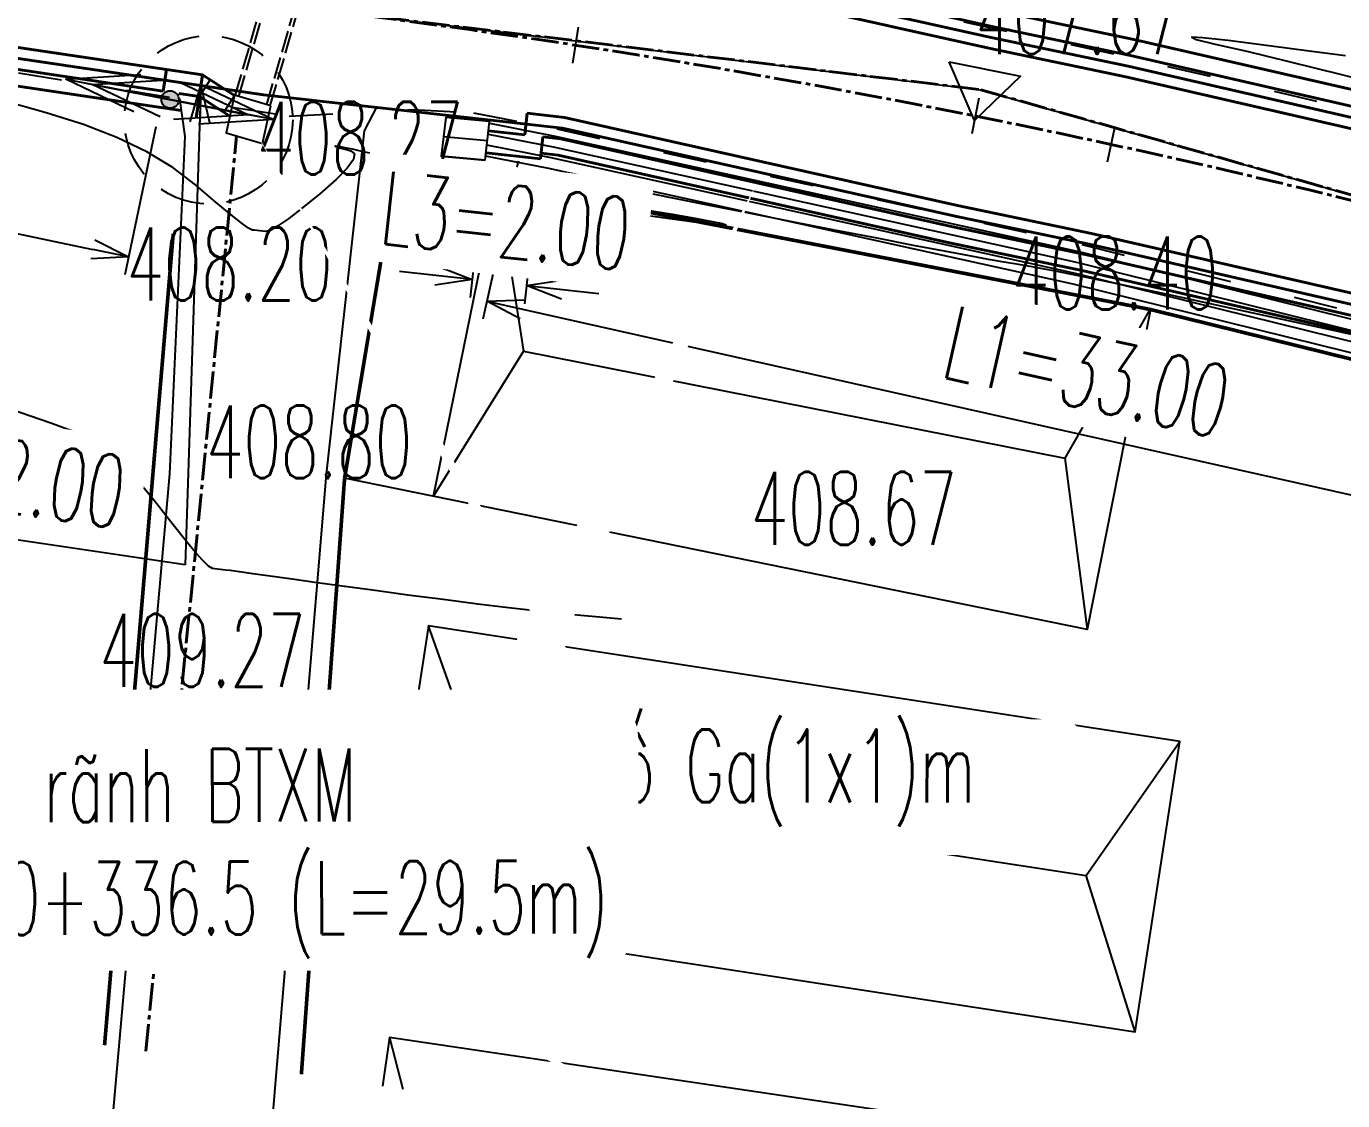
# Model space of a CAD drawing. Header units: centimetres. Extents: x 556321 to 560034, y 1839250 to 1840516.
# Drawn here: x 556662.2 to 556698.32, y 1839328.4 to 1839357.88 of the extents above; entities that cross this region are included whole.
import ezdxf
from ezdxf.enums import TextEntityAlignment as Align

# ---------------------------------------------------------------- set-up
doc = ezdxf.new("R2010")
doc.units = ezdxf.units.CM
doc.header["$MEASUREMENT"] = 0
doc.set_wipeout_variables(frame=1)
for name, pattern in [('ACAD_ISO02W100', [15, 12, -3]), ('ACAD_ISO03W100', [30, 12, -18]), ('CENTER2', [1.125, 0.75, -0.125, 0.125, -0.125]), ('HIDDEN', [0.375, 0.25, -0.125])]:
    doc.linetypes.add(name, pattern=pattern)
for name, color, linetype in [('4', 21, 'Continuous'), ('bo via', 23, 'Continuous'), ('bovia', 1, 'Continuous'), ('CAO DO AN', 6, 'Continuous'), ('cao do Hien Trang', 6, 'Continuous'), ('cao do3', 2, 'Continuous'), ('Duong nhua Cu', 33, 'Continuous'), ('H1_DongMuc_Con', 3, 'Continuous'), ('Line1', 40, 'Continuous'), ('pha1', 4, 'Continuous'), ('SH1', 4, 'Continuous'), ('T', 20, 'Continuous'), ('ThongSoTuyen_TuyenPDP', 7, 'Continuous'), ('TUYEN', 7, 'Continuous'), ('vuot', 7, 'Continuous')]:
    doc.layers.add(name, color=color, linetype=linetype)
doc.styles.add('2D', font='vnsimple.shx', dxfattribs={"width": 0.6})
doc.styles.add('CHUSO', font='Vnsimple.shx', dxfattribs={"width": 0.7})
doc.styles.get("Standard").update_dxf_attribs({"font": 'Vnsimple.shx', "width": 0.7, "height": 2})
doc.linetypes.add('FENCELINE2', pattern='A,0.25,-0.1,[132,ltypeshp.shx,S=0.1,R=0,X=-0.1,Y=0],-0.1,1', length=1.45)
doc.dimstyles.new('D1000', dxfattribs={"dimtxt": 2, "dimasz": 1, "dimexe": 0.5, "dimexo": 1, "dimgap": 0.7, "dimtad": 1, "dimzin": 0, "dimdsep": 46, "dimtxsty": '2D', "dimblk": 'OPEN30', "dimcen": 0, "dimdle": 0.7, "dimclrd": 7, "dimclre": 7, "dimclrt": 3, "dimadec": 0, "dimazin": 2, "dimtfac": 0.347826, "dimtix": 1, "dimtofl": 0, "dimtmove": 0, "dimatfit": 3, "dimldrblk": 'OPEN30', "dimfxl": 0, "dimtolj": 1, "dimtzin": 0, "dimarcsym": 0})
doc.dimstyles.new('D1000 bv', dxfattribs={"dimtxt": 2, "dimasz": 1, "dimexe": 0.5, "dimexo": 1, "dimgap": 0.7, "dimtad": 1, "dimzin": 0, "dimdsep": 46, "dimtxsty": '2D', "dimblk": 'OPEN30', "dimcen": 0, "dimdle": 0.7, "dimclrd": 7, "dimclre": 7, "dimclrt": 3, "dimadec": 0, "dimazin": 2, "dimtfac": 0.347826, "dimtix": 1, "dimtofl": 0, "dimtmove": 0, "dimatfit": 3, "dimldrblk": 'OPEN30', "dimfxl": 0, "dimtolj": 1, "dimtzin": 0, "dimarcsym": 0})
doc.dimstyles.new('D1000 bv2', dxfattribs={"dimtxt": 2, "dimasz": 1, "dimexe": 0.5, "dimexo": 1, "dimgap": 0.7, "dimtad": 1, "dimzin": 0, "dimdsep": 46, "dimtxsty": '2D', "dimblk": 'OPEN30', "dimcen": 0, "dimdle": 0.7, "dimclrd": 7, "dimclre": 7, "dimclrt": 3, "dimadec": 0, "dimazin": 2, "dimtfac": 0.347826, "dimtix": 1, "dimtofl": 0, "dimtmove": 0, "dimatfit": 3, "dimldrblk": 'OPEN30', "dimfxl": 0, "dimtolj": 1, "dimtzin": 0, "dimarcsym": 0})
doc.dimstyles.get("Standard").update_dxf_attribs({"dimtxt": 0.18, "dimasz": 0.18, "dimexe": 0.18, "dimexo": 0.0625, "dimgap": 0.09, "dimtad": 0, "dimtih": 1, "dimtoh": 1, "dimdec": 4, "dimzin": 0, "dimdsep": 46, "dimtxsty": 'Standard', "dimcen": 0.09, "dimadec": 0, "dimazin": 0, "dimtfac": 1, "dimtdec": 4, "dimtofl": 0, "dimtmove": 0, "dimatfit": 3, "dimfxl": 0, "dimtolj": 1, "dimtzin": 0, "dimarcsym": 0})

# ---------------------------------------------------------------- blocks, each defined once
blk = doc.blocks.new('A$C38E715D4')
at = {"layer": 'Line1', "lineweight": -2}
blk.add_lwpolyline([(-0.714, 17.25), (-3.24, 0.488), (3.24, -0.488), (5.767, 16.273)], close=True, dxfattribs=at)
at = {"layer": 'Line1', "color": 9, "lineweight": -2}
for points in [[(5.767, 16.273), (-0.714, 17.25)], [(-0.714, 17.25), (2.263, 15.012), (5.767, 16.273)], [(2.263, 15.012), (0.24, 1.59)], [(-3.24, 0.488), (0.24, 1.59), (3.24, -0.488)]]:
    blk.add_lwpolyline(points, dxfattribs=at)
blk = doc.blocks.new('A$C2DA21C62')
at = {"layer": 'Line1', "lineweight": -2}
blk.add_lwpolyline([(-4.628, -2.382), (-8.166, 4.494), (-0.147, 8.621), (3.391, 1.745)], close=True, dxfattribs=at)
for points in [[(-0.147, 8.621), (0.61, 4.662), (3.391, 1.745)], [(-8.166, 4.494), (-5.462, 1.538), (-4.628, -2.382)], [(0.61, 4.662), (-5.462, 1.538)]]:
    blk.add_lwpolyline(points, dxfattribs=at)
blk = doc.blocks.new('_Open30')
at = {"color": 0, "linetype": 'ByBlock', "lineweight": -2}
for p, q in [((-1, 0.268), (0, 0)), ((0, 0), (-1, -0.268)), ((0, 0), (-1, 0))]:
    blk.add_line(p, q, dxfattribs=at)
blk = doc.blocks.new('*D86')
at = {"layer": 'bo via', "color": 7, "lineweight": -2, "transparency": 16777216}
for p, q in [((556642.262, 1839360.066), (556641.408, 1839356.008)), ((556642.49, 1839356.291), (556664.022, 1839351.761)), ((556665.752, 1839355.124), (556664.898, 1839351.066))]:
    blk.add_line(p, q, dxfattribs=at)
at = {"layer": 'Defpoints', "color": 0, "lineweight": -2, "transparency": 16777216}
for p in [(556642.468, 1839361.045, 427.443), (556665.958, 1839356.103, 427.443), (556665.001, 1839351.555)]:
    blk.add_point(p, dxfattribs=at)
at = {"layer": 'bo via', "color": 7, "lineweight": -2, "transparency": 16777216}
for p, rotation in [((556641.511, 1839356.497), 168.118743052706), ((556665.001, 1839351.555), 348.118743052706)]:
    blk.add_blockref('_Open30', p, dxfattribs=dict(at, rotation=rotation))
at = {"layer": 'bo via', "color": 3, "transparency": 16777216, "insert": (556653.606, 1839355.69), "char_height": 2, "attachment_point": 5, "rotation": 348.1187, "style": '2D', "bg_fill": 3, "box_fill_scale": 1.25, "bg_fill_color": 256, "bg_fill_true_color": 13158600, "bg_fill_transparency": 0}
blk.add_mtext('\\A1;L1=24.00', dxfattribs=at)
blk = doc.blocks.new('*D87')
at = {"layer": 'bo via', "color": 7, "lineweight": -2, "transparency": 16777216}
for p, q in [((556675.695, 1839354.184), (556674.724, 1839349.849)), ((556675.809, 1839350.119), (556706.058, 1839343.342)), ((556707.896, 1839346.971), (556706.925, 1839342.636))]:
    blk.add_line(p, q, dxfattribs=at)
at = {"layer": 'Defpoints', "color": 0, "lineweight": -2, "transparency": 16777216}
for p in [(556675.914, 1839355.16, 427.443), (556708.114, 1839347.946, 427.443), (556707.034, 1839343.124)]:
    blk.add_point(p, dxfattribs=at)
at = {"layer": 'bo via', "color": 7, "lineweight": -2, "transparency": 16777216}
for p, rotation in [((556674.834, 1839350.337), 167.3730877439653), ((556707.034, 1839343.124), 347.3730877439652)]:
    blk.add_blockref('_Open30', p, dxfattribs=dict(at, rotation=rotation))
at = {"layer": 'bo via', "color": 3, "transparency": 16777216, "insert": (556691.305, 1839348.389), "char_height": 2, "attachment_point": 5, "rotation": 347.3731, "style": '2D', "bg_fill": 3, "box_fill_scale": 1.25, "bg_fill_color": 256, "bg_fill_true_color": 13158600, "bg_fill_transparency": 0}
blk.add_mtext('\\A1;L1=33.00', dxfattribs=at)
blk = doc.blocks.new('*D46')
at = {"layer": 'bo via', "color": 7, "lineweight": -2, "transparency": 16777216}
for p, q in [((556674.705, 1839353.42), (556674.373, 1839350.436)), ((556676.195, 1839353.254), (556675.864, 1839350.27)), ((556673.434, 1839351.043), (556672.44, 1839351.154)), ((556676.913, 1839350.657), (556677.907, 1839350.546))]:
    blk.add_line(p, q, dxfattribs=at)
for p, rotation in [((556674.428, 1839350.933), 353.6621825499839), ((556675.919, 1839350.767), 173.6621825499839)]:
    blk.add_blockref('_Open30', p, dxfattribs=dict(at, rotation=rotation))
at = {"layer": 'bo via', "color": 3, "transparency": 16777216, "insert": (556675.361, 1839352.54), "char_height": 2, "attachment_point": 5, "rotation": 353.6622, "style": '2D', "bg_fill": 3, "box_fill_scale": 1.25, "bg_fill_color": 256, "bg_fill_true_color": 13158600, "bg_fill_transparency": 0}
blk.add_mtext('\\A1;L3=2.00', dxfattribs=at)
at = {"layer": 'Defpoints', "color": 0, "lineweight": -2, "transparency": 16777216}
for p in [(556674.815, 1839354.414, 427.443), (556676.306, 1839354.248, 427.443), (556674.428, 1839350.933)]:
    blk.add_point(p, dxfattribs=at)
blk = doc.blocks.new('A$C60531E53')
at = {"layer": '4'}
blk.add_hatch(color=256, dxfattribs=at).paths.add_polyline_path([(-0.24, 0, 1), (0.24, 0, 1)])
blk.add_circle((0, 0), 0.24, dxfattribs=at)
for points in [[(-2.897, 0), (1.221, 0)], [(-2.192, 0), (1.926, 0)], [(2.174, 0), (-1.944, 0)], [(2.917, 0), (-1.2, 0)]]:
    blk.add_leader(points, dimstyle='Standard', override={"dimasz": 2, "dimgap": 0.09, "dimtad": 0, "dimldrblk": 'Open30'}, dxfattribs=at)

msp = doc.modelspace()

# ---------------------------------------------------------------- linework, layer by layer
at = {"layer": 'bovia', "color": 6, "lineweight": 40, "elevation": 427.443}
for points in [[(556666.859, 1839355.362), (556667.035, 1839356.549)], [(556667.035, 1839356.549), (556667.914, 1839355.986)], [(556666.947, 1839355.956), (556667.786, 1839355.418)]]:
    msp.add_lwpolyline(points, dxfattribs=at)
at = {"layer": 'cao do Hien Trang', "color": 3, "lineweight": -2}
for centre in [(556688.545, 1839357.814, 407.663), (556677.281, 1839357.495, 407.617), (556692.036, 1839357.121, 407.665), (556693.389, 1839357.382, 407.862), (556667.913, 1839355.991, 407.7), (556688.383, 1839356.142, 407.71), (556666.144, 1839355.872, 407.71), (556668.912, 1839355.695, 407.704), (556669.411, 1839355.417, 407.681), (556672.797, 1839355.595, 407.543), (556673.707, 1839355.38, 407.604), (556674.472, 1839355.511, 407.563), (556674.91, 1839355.272, 407.619), (556671.465, 1839355.013, 407.604), (556671.624, 1839355.161, 407.597), (556676.752, 1839355.065, 407.57), (556666.548, 1839354.861, 407.729), (556668.681, 1839354.665, 407.689), (556676.687, 1839354.807, 407.549), (556673.583, 1839354.315, 407.653), (556676.553, 1839354.304, 407.231), (556691.902, 1839354.383, 407.749), (556671.682, 1839353.969, 407.934), (556672.325, 1839353.813, 408.275), (556675.115, 1839353.589, 408.335), (556687.191, 1839352.714, 407.662), (556691.159, 1839351.89, 407.682), (556691.083, 1839351.331, 407.355), (556690.939, 1839350.825, 408.332), (556693.039, 1839350.111, 408.403), (556670.931, 1839345.478, 408.795), (556668.003, 1839339.755, 409.267)]:
    msp.add_circle(centre, 0, dxfattribs=at)
at = {"layer": 'cao do3', "color": 6, "lineweight": -2}
for centre in [(556668.747, 1839350.358, 408.2), (556685.872, 1839343.657, 408.673), (556667.519, 1839340.202, 409.29)]:
    msp.add_circle(centre, 0, dxfattribs=at)
at = {"layer": 'Duong nhua Cu', "color": 8, "linetype": 'ACAD_ISO03W100', "ltscale": 0.1, "elevation": 428.165}
msp.add_lwpolyline([(556847.581, 1839318.466), (556830.275, 1839324.66), (556817.609, 1839329.137), (556807.012, 1839332.645), (556804.384, 1839333.204), (556799.415, 1839334.255), (556793.927, 1839335.082), (556781.749, 1839336.609), (556768.117, 1839338.232), (556755.498, 1839340.275), (556743.15, 1839342.996), (556724.955, 1839348.677), (556709.293, 1839353.08), (556692.036, 1839357.121), (556677.275, 1839360.246), (556669.764, 1839360.91), (556661.147, 1839361.9), (556653.729, 1839363.878), (556643.355, 1839366.437), (556629.167, 1839368.872), (556612.523, 1839370.765)], dxfattribs=at)
at = {"layer": 'H1_DongMuc_Con', "color": 8, "lineweight": -2}
for points, elevation in [([(556698.396, 1839357.069), (556697.473, 1839357.19), (556696.288, 1839357.349), (556695.175, 1839357.493), (556694.472, 1839357.569), (556694.178, 1839357.579), (556694.293, 1839357.52), (556694.816, 1839357.394), (556695.687, 1839357.195), (556696.841, 1839356.917), (556698.28, 1839356.56), (556700.003, 1839356.124)], 408), ([(556700.481, 1839349.007), (556698.017, 1839349.543), (556695.524, 1839350.085), (556693.52, 1839350.518), (556692.004, 1839350.842), (556690.978, 1839351.057), (556690.44, 1839351.163), (556690.132, 1839351.217), (556689.793, 1839351.277), (556689.425, 1839351.342), (556689.026, 1839351.412), (556688.597, 1839351.487), (556688.073, 1839351.582), (556687.388, 1839351.71), (556686.544, 1839351.87), (556685.54, 1839352.064), (556684.376, 1839352.29), (556683.165, 1839352.527), (556682.021, 1839352.753), (556680.945, 1839352.967), (556679.935, 1839353.17), (556678.992, 1839353.361), (556678.083, 1839353.539), (556677.173, 1839353.703), (556676.262, 1839353.852), (556675.352, 1839353.988), (556674.44, 1839354.109), (556673.62, 1839354.21), (556672.98, 1839354.283), (556672.523, 1839354.329), (556672.247, 1839354.347), (556672.153, 1839354.338), (556672.12, 1839354.324), (556672.029, 1839354.327), (556671.881, 1839354.349), (556671.674, 1839354.389), (556671.409, 1839354.447), (556671.144, 1839354.506), (556670.938, 1839354.55), (556670.79, 1839354.58), (556670.701, 1839354.595), (556670.671, 1839354.595), (556670.687, 1839354.584), (556670.738, 1839354.565), (556670.824, 1839354.539), (556670.945, 1839354.506), (556671.101, 1839354.466), (556671.206, 1839354.383), (556671.173, 1839354.225), (556671.004, 1839353.989), (556670.697, 1839353.677), (556670.253, 1839353.289), (556669.784, 1839352.905), (556669.4, 1839352.61), (556669.101, 1839352.402), (556668.888, 1839352.281), (556668.761, 1839352.247), (556668.679, 1839352.257), (556668.602, 1839352.266), (556668.53, 1839352.275), (556668.464, 1839352.283), (556668.403, 1839352.29), (556668.294, 1839352.346), (556668.083, 1839352.498), (556667.77, 1839352.747), (556667.356, 1839353.093), (556666.84, 1839353.535), (556666.223, 1839354.007), (556665.504, 1839354.439), (556664.685, 1839354.833), (556663.765, 1839355.188), (556662.744, 1839355.504), (556661.735, 1839355.791)], 408), ([(556679.875, 1839352.733), (556680.541, 1839352.617), (556681.016, 1839352.528), (556681.3, 1839352.466), (556681.392, 1839352.431), (556681.293, 1839352.425), (556681.004, 1839352.451), (556680.524, 1839352.509), (556679.854, 1839352.599), (556678.993, 1839352.721), (556678.108, 1839352.851), (556677.366, 1839352.966), (556676.767, 1839353.066), (556676.309, 1839353.151), (556675.995, 1839353.22), (556675.777, 1839353.279), (556675.608, 1839353.333), (556675.489, 1839353.38), (556675.419, 1839353.422), (556675.4, 1839353.457), (556675.428, 1839353.482), (556675.505, 1839353.488), (556675.63, 1839353.477), (556675.802, 1839353.448), (556676.023, 1839353.402), (556676.338, 1839353.336), (556676.795, 1839353.251), (556677.394, 1839353.146), (556678.134, 1839353.02), (556679.017, 1839352.875), (556679.875, 1839352.733)], 409), ([(556678.53, 1839341.616), (556676.808, 1839341.771), (556676.173, 1839341.84), (556675.433, 1839341.926), (556674.588, 1839342.029), (556673.637, 1839342.15), (556672.669, 1839342.276), (556671.77, 1839342.395), (556670.94, 1839342.506), (556670.18, 1839342.61), (556669.49, 1839342.707), (556668.892, 1839342.792), (556668.41, 1839342.859), (556668.044, 1839342.91), (556667.795, 1839342.945), (556667.661, 1839342.962), (556667.587, 1839342.971), (556667.514, 1839342.98), (556667.442, 1839342.989), (556667.372, 1839342.997), (556667.304, 1839343.005), (556667.201, 1839343.067), (556667.029, 1839343.235), (556666.786, 1839343.509), (556666.473, 1839343.891), (556666.09, 1839344.378), (556665.708, 1839344.866), (556665.398, 1839345.247), (556665.159, 1839345.52), (556664.992, 1839345.687), (556664.897, 1839345.747), (556664.845, 1839345.764), (556664.81, 1839345.803), (556664.79, 1839345.864), (556664.787, 1839345.947), (556664.8, 1839346.052), (556664.695, 1839346.198), (556664.338, 1839346.403), (556663.73, 1839346.667), (556662.871, 1839346.991), (556661.76, 1839347.375)], 409)]:
    msp.add_lwpolyline(points, dxfattribs=dict(at, elevation=elevation))
at = {"layer": 'Line1', "linetype": 'ACAD_ISO02W100', "lineweight": -2, "ltscale": 0.05, "elevation": 407.704}
for points in [[(556667.933, 1839355.983), (556670.108, 1839363.482)], [(556668.029, 1839355.955), (556670.204, 1839363.454)], [(556668.797, 1839355.732), (556670.973, 1839363.231)], [(556668.893, 1839355.704), (556671.069, 1839363.203)]]:
    msp.add_lwpolyline(points, dxfattribs=at)
at = {"layer": 'Line1', "linetype": 'FENCELINE2', "lineweight": -2, "const_width": 0.1}
msp.add_lwpolyline([(556664.346, 1839329.922), (556666.23, 1839352.188)], dxfattribs=at)
at = {"layer": 'Line1', "linetype": 'FENCELINE2', "lineweight": -2, "const_width": 0.1, "elevation": 408.403}
msp.add_lwpolyline([(556670.931, 1839345.478), (556669.746, 1839329.125)], dxfattribs=at)
at = {"layer": 'Line1', "lineweight": -2}
for points in [[(556690.649, 1839326.042), (556690.844, 1839327.359), (556672.167, 1839330.133), (556671.969, 1839328.798)], [(556672.167, 1839330.133), (556672.533, 1839328.714)]]:
    msp.add_lwpolyline(points, dxfattribs=at)
at = {"layer": 'pha1', "color": 8, "linetype": 'ACAD_ISO03W100', "ltscale": 0.1, "elevation": 413.955}
msp.add_lwpolyline([(556612.067, 1839365.417), (556642.71, 1839361.325), (556652.246, 1839358.664), (556659.021, 1839357.074), (556669.411, 1839355.417), (556672.797, 1839355.595), (556674.472, 1839355.511), (556676.752, 1839355.065), (556691.159, 1839351.89), (556708.029, 1839347.709), (556724.163, 1839343.274), (556742.319, 1839338.138)], dxfattribs=at)
at = {"layer": 'SH1'}
for points, elevation in [([(556668.912, 1839355.695), (556667.913, 1839355.991), (556667.681, 1839354.961), (556668.681, 1839354.665)], 407.704), ([(556674.787, 1839354.207), (556674.91, 1839355.272), (556673.707, 1839355.38), (556673.583, 1839354.315)], 407.668)]:
    msp.add_lwpolyline(points, close=True, dxfattribs=dict(at, elevation=elevation))
for points, elevation in [([(556666.403, 1839355.897), (556666.548, 1839354.861), (556666.124, 1839345.601), (556664.436, 1839326.494)], 413.955), ([(556671.812, 1839355.678), (556671.465, 1839355.013), (556670.423, 1839345.594), (556668.798, 1839326.109)], 413.955), ([(556674.91, 1839355.272), (556673.707, 1839355.38)], 407.619), ([(556674.848, 1839354.74), (556673.645, 1839354.848)], 407.668), ([(556674.787, 1839354.207), (556673.583, 1839354.315)], 407.668), ([(556693.039, 1839350.111), (556691.301, 1839341.325), (556670.931, 1839345.478)], 408.403)]:
    msp.add_lwpolyline(points, dxfattribs=dict(at, elevation=elevation))
at = {"layer": 'SH1', "color": 8}
for points, elevation in [([(556674.869, 1839354.924), (556676.65, 1839354.575), (556691.045, 1839351.403), (556703.699, 1839348.267)], 413.955), ([(556674.91, 1839355.221), (556676.711, 1839354.869), (556691.113, 1839351.696), (556703.767, 1839348.559)], 413.955), ([(556674.829, 1839354.626), (556676.589, 1839354.282), (556690.976, 1839351.111), (556703.632, 1839347.975)], 413.955), ([(556674.788, 1839354.328), (556676.528, 1839353.988), (556690.908, 1839350.819), (556703.564, 1839347.682)], 413.955), ([(556675.115, 1839353.589), (556673.361, 1839344.983)], 408.335), ([(556675.115, 1839353.589), (556675.843, 1839348.969), (556673.361, 1839344.983)], 408.335), ([(556693.023, 1839350.114), (556690.693, 1839346.032), (556691.301, 1839341.325)], 408.795), ([(556675.843, 1839348.969), (556690.693, 1839346.032)], 408.335)]:
    msp.add_lwpolyline(points, dxfattribs=dict(at, elevation=elevation))
at = {"layer": 'SH1', "linetype": 'FENCELINE2', "const_width": 0.1}
for points, elevation in [([(556670.931, 1839345.478), (556672.325, 1839353.813), (556675.115, 1839353.589), (556693.039, 1839350.111)], 408.795), ([(556693.039, 1839350.111), (556704.05, 1839347.39), (556703.416, 1839344.569)], 408.014)]:
    msp.add_lwpolyline(points, dxfattribs=dict(at, elevation=elevation))
at = {"layer": 'T', "color": 1}
msp.add_lwpolyline([(556388.408, 1839317.599), (556403.986, 1839332.631), (556472.72, 1839349.14), (556519.75, 1839361.664), (556517.452, 1839368.292), (556560.389, 1839375.162), (556643.107, 1839363.648), (556660.645, 1839359.496), (556688.383, 1839356.142), (556756.278, 1839336.863), (556804.054, 1839331.131), (556881.354, 1839303.291), (557029.175, 1839304.134), (557099.454, 1839316.088), (557130.492, 1839330.985), (557171.272, 1839347.297), (557196.284, 1839372.702), (557244.813, 1839317.637)], dxfattribs=at)
at = {"layer": 'TUYEN', "color": 2, "lineweight": -2}
for p, q in [((556677.338, 1839357.86), (556677.186, 1839356.871)), ((556692.065, 1839355.131), (556691.852, 1839354.154))]:
    msp.add_line(p, q, dxfattribs=at)
at = {"layer": 'TUYEN', "color": 1, "lineweight": -2}
msp.add_line((556688.337, 1839355.912), (556688.14, 1839354.931), dxfattribs=at)
at = {"layer": 'TUYEN', "color": 3, "linetype": 'CENTER2', "lineweight": 40}
msp.add_lwpolyline([(556388.408, 1839317.599), (556396.537, 1839325.444, -0.133754), (556414.05, 1839335.049), (556472.72, 1839349.14), (556519.75, 1839361.665), (556517.452, 1839368.292), (556543.403, 1839372.445, -0.074376), (556577.426, 1839372.791), (556636.106, 1839364.623, -0.023548), (556649.985, 1839362.02), (556652.452, 1839361.436, 0.028044), (556669.004, 1839358.486), (556669.719, 1839358.399, -0.039107), (556706.468, 1839351.007), (556738.083, 1839342.029, 0.039343), (556775.057, 1839334.61), (556793.899, 1839332.35, -0.056639), (556813.677, 1839327.666), (556851.289, 1839314.119, 0.088078)], format="xyb", dxfattribs=at)
at = {"layer": 'TUYEN', "color": 1, "lineweight": 40, "elevation": 427.443}
msp.add_lwpolyline([(556666.947, 1839355.956), (556666.383, 1839356.04)], dxfattribs=at)
at = {"layer": 'TUYEN', "color": 3, "linetype": 'CENTER2', "lineweight": 40, "elevation": 413.84}
msp.add_lwpolyline([(556665.478, 1839329.755), (556667.97, 1839354.876)], dxfattribs=at)
at = {"layer": 'vuot'}
for points, elevation in [([(556666.947, 1839355.956), (556667.242, 1839356.416)], 427.443), ([(556666.947, 1839355.956), (556667.242, 1839356.416)], 427.443), ([(556667.914, 1839355.986), (556667.618, 1839355.525)], 407.704), ([(556667.914, 1839355.986), (556667.618, 1839355.525)], 407.704)]:
    msp.add_lwpolyline(points, dxfattribs=dict(at, elevation=elevation))

# ---------------------------------------------------------------- block references
at = {"layer": '4', "rotation": 169.009288560478}
msp.add_blockref('A$C60531E53', (556666.144, 1839355.872, 407.71), dxfattribs=at)
at = {"layer": 'Line1', "lineweight": -2, "rotation": 324.2096980424449}
msp.add_blockref('A$C2DA21C62', (556656.943, 1839336.576), dxfattribs=at)
at = {"layer": 'SH1', "lineweight": -2, "xscale": 1.230321545087749, "yscale": 1.230321545087749, "zscale": 1.230321545087749, "rotation": 89.83576125967434}
msp.add_blockref('A$C38E715D4', (556693.233, 1839334.275), dxfattribs=at)

# ---------------------------------------------------------------- texts
at = {"layer": 'CAO DO AN', "color": 6, "lineweight": -2, "width": 0.6}
for s, p in [('407.67', (556688.235, 1839357.121, 820.833)), ('408.27', (556668.524, 1839353.813, 821.443)), ('408.20', (556664.946, 1839350.357, 821.369)), ('408.40', (556689.238, 1839350.111, 821.572))]:
    msp.add_text(s, height=2, dxfattribs=at).set_placement(p)
at = {"layer": 'cao do3', "color": 6, "lineweight": -2, "width": 0.6}
for s, p in [('408.80', (556667.13, 1839345.478, 821.964)), ('408.67', (556682.071, 1839343.657, 821.841)), ('409.27', (556664.202, 1839339.755, 822.436))]:
    msp.add_text(s, height=2, dxfattribs=at).set_placement(p)

# ---------------------------------------------------------------- next in the draw order: texts
at = {"layer": 'bo via', "color": 3, "insert": (556661.505, 1839345.574), "char_height": 2, "attachment_point": 5, "rotation": 351.5519, "style": '2D', "bg_fill": 3, "box_fill_scale": 1.25, "bg_fill_color": 256, "bg_fill_true_color": 13158600, "bg_fill_transparency": 0}
msp.add_mtext('\\A1;L2=2.00', dxfattribs=at)

# ---------------------------------------------------------------- next in the draw order: dimensions: what is measured, and where the dimension line sits
at = {"layer": 'bo via'}
dim = msp.add_aligned_dim(p1=(556642.468, 1839361.045, 427.443), p2=(556665.958, 1839356.103, 427.443), distance=-4.647, dimstyle='D1000 bv', override={"dimpost": 'L1=<>'}, dxfattribs=at)
dim.commit()
dim.dimension.update_dxf_attribs({"geometry": '*D86', "text_midpoint": (556653.606, 1839355.69)})

# ---------------------------------------------------------------- next in the draw order: wipeouts: each hides what was drawn before it
at = {"color": 8, "linetype": 'ByBlock'}
msp.add_wipeout([(556668.281, 1839355.323), (556677.731, 1839338.861), (556677.236, 1839338.861), (556677.149, 1839338.853), (556677.083, 1839338.837), (556677.029, 1839338.816), (556676.97, 1839338.784), (556676.923, 1839338.75), (556676.883, 1839338.714), (556676.831, 1839338.653), (556676.794, 1839338.594), (556676.762, 1839338.517), (556676.749, 1839338.474), (556676.739, 1839338.413), (556676.736, 1839338.361), (556676.736, 1839335.641), (556676.744, 1839335.556), (556676.757, 1839335.5), (556676.777, 1839335.443), (556676.817, 1839335.368), (556676.859, 1839335.312), (556676.911, 1839335.261), (556676.996, 1839335.202), (556677.077, 1839335.167), (556677.162, 1839335.146), (556677.236, 1839335.141), (556690.623, 1839335.141), (556690.674, 1839335.143), (556690.74, 1839335.155), (556690.799, 1839335.173), (556690.867, 1839335.204), (556690.922, 1839335.24), (556690.976, 1839335.287), (556691.024, 1839335.342), (556691.068, 1839335.413), (556691.103, 1839335.5), (556691.118, 1839335.571), (556691.123, 1839335.641), (556691.123, 1839338.361), (556691.116, 1839338.443), (556691.095, 1839338.525), (556691.068, 1839338.589), (556691.029, 1839338.653), (556690.976, 1839338.714), (556690.894, 1839338.781), (556690.842, 1839338.81), (556690.77, 1839338.839), (556690.686, 1839338.857), (556690.623, 1839338.861), (556678.188, 1839338.861)], dxfattribs=at).dxf.layer = 'vuot'

# ---------------------------------------------------------------- next in the draw order: linework, layer by layer
at = {"color": 3, "linetype": 'HIDDEN', "ltscale": 5}
msp.add_circle((556667.198, 1839355.314, -421.21), 2.309, dxfattribs=at)
at = {"layer": 'bovia', "color": 6, "lineweight": 40, "elevation": 427.443}
for points in [[(556666.046, 1839356.696), (556660.3, 1839357.55), (556651.942, 1839359.291), (556649.475, 1839359.875), (556642.672, 1839361.318), (556635.807, 1839362.439), (556627.998, 1839363.526), (556611.979, 1839365.756), (556594.019, 1839368.256), (556578.904, 1839370.36), (556577.11, 1839370.61), (556568.146, 1839370.993), (556560.433, 1839371.551), (556548.892, 1839370.971), (556543.755, 1839370.27), (556540.352, 1839369.725), (556527.3, 1839367.435), (556527.048, 1839367.379)], [(556665.958, 1839356.103), (556660.195, 1839356.959), (556651.812, 1839358.705), (556649.344, 1839359.289), (556642.561, 1839360.728), (556635.717, 1839361.845), (556627.916, 1839362.931), (556611.896, 1839365.161), (556593.937, 1839367.662), (556578.821, 1839369.766), (556577.055, 1839370.012), (556568.111, 1839370.394), (556560.426, 1839370.95), (556548.948, 1839370.373), (556543.843, 1839369.676), (556540.451, 1839369.134), (556527.417, 1839366.846), (556527.206, 1839366.799)], [(556665.958, 1839356.103), (556666.046, 1839356.696)]]:
    msp.add_lwpolyline(points, dxfattribs=at)
at = {"layer": 'ThongSoTuyen_TuyenPDP', "color": 1, "lineweight": -2}
msp.add_lwpolyline([(556687.517, 1839356.906), (556689.478, 1839356.511), (556688.213, 1839355.293)], close=True, dxfattribs=at)
at = {"layer": 'TUYEN', "color": 1, "lineweight": 40, "elevation": 427.443}
for points in [[(556666.448, 1839355.575), (556660.116, 1839356.515), (556651.714, 1839358.266), (556649.246, 1839358.85), (556649.203, 1839358.859)], [(556667.035, 1839356.549), (556666.046, 1839356.696)]]:
    msp.add_lwpolyline(points, dxfattribs=at)
at = {"layer": 'TUYEN', "color": 3, "linetype": 'CENTER2', "lineweight": 40}
msp.add_lwpolyline([(556669.719, 1839358.399), (556688.383, 1839356.142), (556706.468, 1839351.007)], dxfattribs=at)

# ---------------------------------------------------------------- next in the draw order: texts
at = {"layer": 'vuot', "color": 3, "insert": (556677.345, 1839338.587), "char_height": 2, "width": 40.42538, "attachment_point": 1, "rotation": 359.9953, "style": '2D'}
msp.add_mtext('Hè Ga(1x1)m ', dxfattribs=at)

# ---------------------------------------------------------------- next in the draw order: leaders
at = {"layer": 'bo via', "color": 3}
msp.add_leader([(556666.991, 1839356.253, 427.443), (556666.562, 1839343.1, 427.443), (556656.509, 1839344.593, 427.443)], dimstyle='D1000', override={"dimgap": 0.7, "dimtad": 0}, dxfattribs=at)

# ---------------------------------------------------------------- next in the draw order: dimensions: what is measured, and where the dimension line sits
at = {"layer": 'bo via'}
dim = msp.add_aligned_dim(p1=(556675.914, 1839355.16, 427.443), p2=(556708.114, 1839347.946, 427.443), distance=-4.942, dimstyle='D1000 bv', override={"dimpost": 'L1=<>'}, dxfattribs=at)
dim.commit()
dim.dimension.update_dxf_attribs({"geometry": '*D87', "text_midpoint": (556691.305, 1839348.389)})

# ---------------------------------------------------------------- next in the draw order: wipeouts: each hides what was drawn before it
at = {"color": 8, "linetype": 'ByBlock'}
msp.add_wipeout([(556666.102, 1839336.053), (556684.225, 1839324.663), (556683.731, 1839324.663), (556683.643, 1839324.655), (556683.577, 1839324.639), (556683.524, 1839324.618), (556683.465, 1839324.586), (556683.418, 1839324.552), (556683.377, 1839324.516), (556683.325, 1839324.455), (556683.289, 1839324.396), (556683.256, 1839324.319), (556683.244, 1839324.276), (556683.234, 1839324.215), (556683.231, 1839324.163), (556683.231, 1839321.443), (556683.238, 1839321.358), (556683.251, 1839321.302), (556683.272, 1839321.245), (556683.312, 1839321.17), (556683.354, 1839321.114), (556683.405, 1839321.063), (556683.491, 1839321.004), (556683.571, 1839320.969), (556683.656, 1839320.948), (556683.731, 1839320.943), (556697.117, 1839320.943), (556697.168, 1839320.945), (556697.235, 1839320.957), (556697.294, 1839320.975), (556697.361, 1839321.006), (556697.416, 1839321.042), (556697.471, 1839321.089), (556697.519, 1839321.144), (556697.562, 1839321.215), (556697.597, 1839321.302), (556697.612, 1839321.373), (556697.617, 1839321.443), (556697.617, 1839324.163), (556697.61, 1839324.245), (556697.59, 1839324.326), (556697.562, 1839324.391), (556697.523, 1839324.455), (556697.471, 1839324.516), (556697.388, 1839324.583), (556697.336, 1839324.612), (556697.265, 1839324.64), (556697.18, 1839324.659), (556697.117, 1839324.663), (556684.683, 1839324.663)], dxfattribs=at).dxf.layer = 'vuot'

# ---------------------------------------------------------------- next in the draw order: linework, layer by layer
at = {"layer": 'bovia', "color": 6, "lineweight": 40}
for p, q in [((556675.941, 1839355.496, 427.443), (556675.875, 1839354.9, 427.443)), ((556676.372, 1839354.845, 427.443), (556676.306, 1839354.248, 427.443))]:
    msp.add_line(p, q, dxfattribs=at)
for points, elevation in [([(556677.72, 1839360.325), (556677.721, 1839360.325), (556688.736, 1839357.866), (556692.492, 1839357.079), (556707.227, 1839353.696), (556709.473, 1839353.058), (556724.898, 1839348.678), (556738.847, 1839344.716), (556743.927, 1839343.334), (556756.976, 1839340.33), (556768.142, 1839338.366), (556775.418, 1839337.631), (556781.868, 1839336.857), (556794.267, 1839335.326), (556804.605, 1839333.45), (556814.702, 1839330.53), (556818.054, 1839329.323), (556830.306, 1839324.91), (556842.374, 1839320.563)], 413.94), ([(556677.597, 1839359.738), (556688.61, 1839357.279), (556692.363, 1839356.493), (556707.077, 1839353.115), (556709.309, 1839352.481), (556724.734, 1839348.1), (556738.686, 1839344.138), (556743.781, 1839342.752), (556756.857, 1839339.742), (556768.06, 1839337.771), (556775.352, 1839337.035), (556781.795, 1839336.262), (556794.177, 1839334.733), (556804.468, 1839332.865), (556814.516, 1839329.959), (556817.851, 1839328.758), (556830.103, 1839324.345), (556842.171, 1839319.998)], 413.94), ([(556845.643, 1839313.539), (556828.442, 1839319.735), (556816.19, 1839324.148), (556812.841, 1839325.354), (556803.387, 1839328.323), (556793.612, 1839329.654), (556779.482, 1839331.342), (556774.781, 1839332.168), (556767.404, 1839333.421), (556755.992, 1839335.428), (556742.668, 1839338.496), (556737.481, 1839339.907), (556723.532, 1839343.868), (556708.107, 1839348.248), (556705.861, 1839348.886), (556691.428, 1839352.194), (556687.75, 1839352.964), (556676.964, 1839355.383), (556675.941, 1839355.496)], 427.443), ([(556675.875, 1839354.9), (556674.881, 1839355.01)], 427.443), ([(556845.44, 1839312.975), (556828.239, 1839319.17), (556815.987, 1839323.584), (556812.649, 1839324.786), (556803.256, 1839327.736), (556793.536, 1839329.059), (556779.394, 1839330.748), (556774.678, 1839331.576), (556767.301, 1839332.829), (556755.873, 1839334.84), (556742.522, 1839337.913), (556737.321, 1839339.328), (556723.368, 1839343.291), (556707.943, 1839347.671), (556705.712, 1839348.305), (556691.299, 1839351.607), (556687.623, 1839352.377), (556676.865, 1839354.79), (556676.372, 1839354.845)], 427.443), ([(556676.306, 1839354.248), (556674.815, 1839354.414)], 427.443)]:
    msp.add_lwpolyline(points, dxfattribs=dict(at, elevation=elevation))
at = {"layer": 'TUYEN', "color": 1, "lineweight": 40}
for points, elevation in [([(556612.627, 1839370.411), (556628.646, 1839368.181), (556636.452, 1839367.094), (556643.538, 1839365.937), (556650.562, 1839364.448), (556653.029, 1839363.864), (556661.126, 1839362.184), (556669.305, 1839360.962), (556670.017, 1839360.856), (556677.672, 1839360.028), (556688.673, 1839357.572), (556692.427, 1839356.786), (556707.152, 1839353.405), (556709.391, 1839352.769), (556724.816, 1839348.389), (556738.767, 1839344.427)], 413.94), ([(556737.401, 1839339.617), (556723.45, 1839343.579), (556708.025, 1839347.96), (556705.786, 1839348.596), (556691.364, 1839351.9), (556687.687, 1839352.671), (556676.914, 1839355.086), (556668.705, 1839355.998), (556660.247, 1839357.254), (556651.877, 1839358.998), (556649.41, 1839359.582), (556642.616, 1839361.023), (556635.762, 1839362.142), (556627.957, 1839363.229), (556611.938, 1839365.459)], 427.443), ([(556677.827, 1839360.762), (556688.832, 1839358.305), (556692.588, 1839357.519), (556707.338, 1839354.132), (556709.596, 1839353.491), (556725.021, 1839349.111), (556738.968, 1839345.15), (556744.037, 1839343.771), (556745.432, 1839343.45)], 413.94), ([(556845.287, 1839312.551), (556828.086, 1839318.747), (556815.834, 1839323.16), (556812.506, 1839324.359), (556803.158, 1839327.295), (556793.479, 1839328.612), (556779.329, 1839330.303), (556774.602, 1839331.133), (556767.225, 1839332.386), (556755.783, 1839334.399), (556742.412, 1839337.477), (556737.2, 1839338.895), (556723.245, 1839342.858), (556707.821, 1839347.238), (556705.6, 1839347.869), (556691.203, 1839351.168), (556687.528, 1839351.938), (556676.79, 1839354.345), (556676.322, 1839354.397)], 427.443)]:
    msp.add_lwpolyline(points, dxfattribs=dict(at, elevation=elevation))

# ---------------------------------------------------------------- next in the draw order: dimensions: what is measured, and where the dimension line sits
at = {"layer": 'bo via'}
dim = msp.add_aligned_dim(p1=(556676.306, 1839354.248, 427.443), p2=(556674.815, 1839354.414, 427.443), distance=3.502, text='L3=2.00', dimstyle='D1000 bv2', override={"dimpost": 'L2=<>'}, dxfattribs=at)
dim.commit()
dim.dimension.update_dxf_attribs({"geometry": '*D46', "text_midpoint": (556675.361, 1839352.54)})

# ---------------------------------------------------------------- next in the draw order: wipeouts: each hides what was drawn before it
at = {"color": 8, "linetype": 'ByBlock'}
msp.add_wipeout([(556677.627, 1839331.969), (556677.922, 1839332.001), (556678.151, 1839332.073), (556678.255, 1839332.122), (556678.471, 1839332.261), (556678.593, 1839332.369), (556678.757, 1839332.568), (556678.847, 1839332.72), (556678.915, 1839332.881), (556678.96, 1839333.036), (556678.986, 1839333.203), (556678.986, 1839333.203), (556678.993, 1839338.316), (556678.954, 1839338.641), (556678.874, 1839338.872), (556678.778, 1839339.051), (556678.593, 1839339.282), (556678.418, 1839339.43), (556678.192, 1839339.56), (556677.991, 1839339.632), (556677.991, 1839339.632), (556677.627, 1839339.682), (556676.375, 1839339.682), (556682.244, 1839353.584), (556674.942, 1839339.682), (556648.45, 1839339.682), (556648.165, 1839339.652), (556647.917, 1839339.574), (556647.719, 1839339.47), (556647.484, 1839339.282), (556647.262, 1839338.99), (556647.158, 1839338.759), (556647.107, 1839338.567), (556647.084, 1839338.316), (556647.084, 1839332.874), (556647.121, 1839332.83), (556647.275, 1839332.637), (556647.377, 1839332.489), (556647.484, 1839332.369), (556647.716, 1839332.182), (556647.845, 1839332.11), (556648.032, 1839332.034), (556648.301, 1839331.977), (556648.45, 1839331.969)], dxfattribs=at).translate(0, 0, 408.215).dxf.layer = 'pha1'

# ---------------------------------------------------------------- next in the draw order: texts
at = {"layer": 'pha1', "color": 3, "style": 'CHUSO', "width": 0.6}
for s, p in [('Ph¸ dì r·nh BTXM', (556663.654, 1839336.042, 433.483)), ('Km0+307-Km0+336.5 (L=29.5m)', (556663.851, 1839332.95, 433.483))]:
    msp.add_text(s, height=2, rotation=0.1601, dxfattribs=at).set_placement(p, align=Align.CENTER)

doc.saveas('drawing.dxf')
